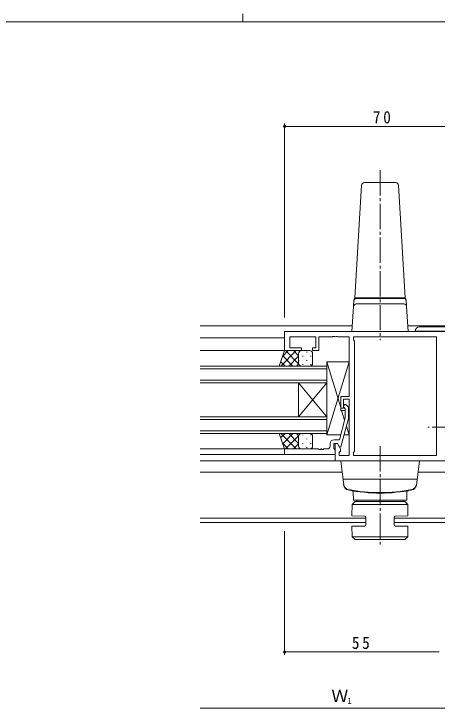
# Model space of a CAD drawing. Units: millimetres on the paper. Extents: x -420 to 373, y -297 to 267.
# Drawn here: x -114.2 to 36.5, y 20.2 to 267.2 of the extents above; entities that cross this region are included whole.
import ezdxf
from ezdxf.enums import TextEntityAlignment as Align

# ---------------------------------------------------------------- set-up
doc = ezdxf.new("R2010")
doc.units = ezdxf.units.MM
doc.linetypes.add('CHAIN2', pattern=[12, 9, -1, 1, -1])
for name, color, linetype, lineweight in [('0-1_YKK_ZWAK', 7, 'Continuous', 9), ('0-3_YKK_11', 7, 'Continuous', 9), ('0-4_YKK_12', 2, 'Continuous', 9), ('0-5_YKK_13', 4, 'Continuous', 9), ('0-7_YKK_D', 6, 'Continuous', 9)]:
    doc.layers.add(name, color=color, linetype=linetype, lineweight=lineweight)
doc.styles.add('ＭＳ ゴシック', font='')
doc.styles.get('ＭＳ ゴシック').set_extended_font_data('MS Gothic')

msp = doc.modelspace()

# ---------------------------------------------------------------- linework, layer by layer
at = {"layer": '0-1_YKK_ZWAK'}
for p, q in [((-32.686, 267.2), (-32.686, 264.4)), ((352.3, 264.4), (-417.7, 264.4))]:
    msp.add_line(p, q, dxfattribs=at)
at = {"layer": '0-3_YKK_11'}
for p, q in [((-17.826, 154.176), (-17.826, 147.376)), ((52.174, 154.176), (-17.826, 154.176)), ((-15.896, 152.246), (-6.626, 152.246)), ((-15.896, 148.376), (-15.896, 152.246)), ((-6.626, 152.246), (-6.626, 148.376)), ((-5.626, 152.246), (-0.785, 152.246)), ((-5.626, 147.376), (-5.626, 152.246)), ((-0.785, 152.246), (-0.601, 152.366)), ((-0.601, 152.366), (-0.051, 152.366)), ((-0.051, 152.366), (0.132, 152.246)), ((0.132, 152.246), (0.215, 152.246)), ((0.215, 152.246), (0.399, 152.366)), ((0.399, 152.366), (0.949, 152.366)), ((0.949, 152.366), (1.132, 152.246)), ((1.132, 152.246), (5.174, 152.246)), ((5.174, 152.246), (5.174, 131.076)), ((6.674, 152.246), (6.674, 151.176)), ((36.244, 152.246), (6.674, 152.246)), ((6.674, 151.176), (7.104, 150.746)), ((7.104, 150.746), (7.104, 111.606)), ((36.244, 110.106), (36.244, 152.246)), ((36.244, 110.106), (36.244, 152.246)), ((-11.826, 148.376), (-15.896, 148.376)), ((-11.826, 147.376), (-11.826, 148.376)), ((-7.826, 148.376), (-7.826, 147.376)), ((-6.626, 148.376), (-7.826, 148.376)), ((-17.826, 147.376), (-11.826, 147.376)), ((-7.826, 147.376), (-5.626, 147.376)), ((2.174, 131.076), (2.174, 126.876)), ((5.174, 131.076), (2.174, 131.076)), ((3.174, 130.076), (5.174, 130.076)), ((3.174, 126.876), (3.174, 130.076)), ((5.174, 130.076), (5.174, 110.106)), ((2.174, 126.876), (3.174, 126.876)), ((3.774, 126.727), (3.349, 127.151)), ((3.774, 123.437), (3.774, 126.727)), ((4.198, 128), (4.974, 127.224)), ((4.974, 127.224), (4.974, 123.279)), ((1.694, 115.676), (3.774, 123.437)), ((4.974, 123.279), (2.266, 113.176)), ((-1.626, 113.376), (-1.626, 114.176)), ((-0.326, 114.376), (-0.326, 112.576)), ((0.974, 114.376), (-0.326, 114.376)), ((-0.126, 115.676), (1.694, 115.676)), ((0.174, 114.376), (0.174, 108.176)), ((0.974, 114.376), (0.174, 114.376)), ((1.666, 113.176), (0.974, 114.376)), ((2.104, 112.418), (0.974, 114.376)), ((-17.826, 112.376), (-5.785, 112.376)), ((-17.826, 110.376), (-17.826, 112.376)), ((-5.785, 112.376), (-5.601, 112.256)), ((-5.601, 112.256), (-5.051, 112.256)), ((-5.051, 112.256), (-4.868, 112.376)), ((-4.868, 112.376), (-4.785, 112.376)), ((-4.785, 112.376), (-4.601, 112.256)), ((-4.601, 112.256), (-4.051, 112.256)), ((-4.051, 112.256), (-3.868, 112.376)), ((-3.868, 112.376), (-2.626, 112.376)), ((-0.326, 112.576), (-0.126, 112.376)), ((-0.126, 112.376), (0.174, 112.076)), ((0.174, 112.076), (0.174, 110.376)), ((2.266, 113.176), (1.666, 113.176)), ((1.674, 111.176), (2.104, 111.606)), ((1.674, 110.106), (1.674, 111.176)), ((2.104, 111.606), (2.104, 112.418)), ((7.104, 111.606), (6.674, 111.176)), ((6.674, 111.176), (6.674, 110.106)), ((0.174, 110.376), (-17.826, 110.376)), ((5.174, 110.106), (1.674, 110.106)), ((6.674, 110.106), (36.244, 110.106)), ((0.174, 108.176), (42.674, 108.176))]:
    msp.add_line(p, q, dxfattribs=at)
for centre, radius, start, end in [((3.774, 127.576), 0.6, 44.99998, 225), ((-0.126, 114.176), 1.5, 90, 179.99998), ((-2.626, 113.376), 1, 270, 359.99998)]:
    msp.add_arc(centre, radius, start, end, dxfattribs=at)
at = {"layer": '0-4_YKK_12'}
for p, q in [((-47.826, 156.176), (6.296, 156.176)), ((26.051, 156.176), (112.296, 156.176)), ((-47.826, 151.976), (-17.826, 151.976)), ((-17.826, 151.976), (-47.826, 151.976)), ((36.244, 151.976), (36.244, 110.406)), ((36.244, 151.976), (36.244, 110.406)), ((-47.826, 147.376), (-17.326, 147.376)), ((-17.326, 147.376), (-47.826, 147.376)), ((-47.826, 141.876), (-2.827, 141.876)), ((-2.827, 140.876), (-47.826, 140.876)), ((-2.827, 141.876), (-2.827, 135.876)), ((-47.826, 136.876), (-2.827, 136.876)), ((-2.827, 135.876), (-47.826, 135.876)), ((-2.827, 135.876), (-12.827, 123.876)), ((-2.827, 123.876), (-12.827, 135.876)), ((-12.827, 123.876), (-12.827, 135.876)), ((-2.827, 123.876), (-2.827, 135.876)), ((-47.826, 123.876), (-2.827, 123.876)), ((-2.827, 123.876), (-2.827, 117.876)), ((-2.827, 122.876), (-47.826, 122.876)), ((-47.826, 118.876), (-2.827, 118.876)), ((-2.827, 117.876), (-47.826, 117.876)), ((-47.826, 112.376), (-17.826, 112.376)), ((-17.826, 112.376), (-47.826, 112.376)), ((-47.826, 110.376), (-17.526, 110.376)), ((-17.526, 110.376), (-47.826, 110.376)), ((-47.826, 108.176), (24.244, 108.176)), ((36.244, 108.176), (-47.826, 108.176)), ((-47.826, 104.176), (2.663, 104.176)), ((29.68, 104.176), (40.274, 104.176)), ((-47.826, 87.806), (11.155, 87.806)), ((111.203, 87.806), (21.155, 87.806)), ((-47.826, 86.176), (11.155, 86.176)), ((21.155, 86.176), (111.404, 86.176))]:
    msp.add_line(p, q, dxfattribs=at)
at = {"layer": '0-5_YKK_13', "linetype": 'CHAIN2'}
for p, q in [((16.174, 211.604), (16.174, 151.07)), ((55.674, 120.176), (33.244, 120.176)), ((16.172, 113.376), (16.172, 77.445))]:
    msp.add_line(p, q, dxfattribs=at)
at = {"layer": '0-5_YKK_13'}
for p, q in [((7.174, 166.176), (9.616, 206.237)), ((10.615, 207.176), (21.733, 207.176)), ((22.731, 206.237), (25.174, 166.176)), ((7.174, 166.176), (25.174, 166.176)), ((25.174, 166.176), (7.174, 166.176)), ((7.174, 165.976), (7.174, 166.176)), ((7.836, 165.976), (7.174, 165.976)), ((7.894, 165.976), (7.836, 165.976)), ((25.174, 165.976), (24.511, 165.976)), ((25.174, 166.176), (25.174, 165.976)), ((6.716, 163.037), (6.174, 154.176)), ((6.716, 163.037), (6.854, 165.302)), ((6.838, 165.037), (6.83, 164.915)), ((24.634, 163.976), (7.714, 163.976)), ((25.632, 163.037), (25.493, 165.302)), ((25.517, 164.915), (25.509, 165.037)), ((26.174, 154.176), (25.632, 163.037)), ((30.176, 155.796), (52.176, 155.796)), ((26.174, 154.176), (25.175, 154.176)), ((52.176, 154.296), (28.676, 154.296)), ((-19.791, 141.876), (-17.826, 147.376)), ((-19.174, 141.876), (-13.674, 147.376)), ((-18.562, 145.316), (-16.502, 147.376)), ((-17.826, 147.376), (-11.826, 147.376)), ((-17.485, 147.376), (-12.826, 142.717)), ((-14.657, 147.376), (-12.826, 145.545)), ((-12.826, 146.376), (-12.826, 142.876)), ((-12.736, 146.79), (-12.736, 146.756)), ((-8.826, 147.376), (-11.826, 147.376)), ((-9.906, 146.956), (-9.906, 146.756)), ((-7.826, 142.874), (-7.826, 146.376)), ((-19.225, 143.459), (-17.642, 141.876)), ((-18.481, 145.543), (-14.814, 141.876)), ((-16.346, 141.876), (-12.826, 145.395)), ((-12.736, 143.926), (-12.736, 143.726)), ((-11.321, 145.541), (-11.321, 145.341)), ((-9.906, 143.926), (-9.906, 143.726)), ((-8.491, 145.541), (-8.491, 145.341)), ((-2.826, 117.376), (5.174, 143.376)), ((-2.826, 143.376), (2.174, 127.126)), ((-2.826, 143.376), (5.174, 143.376)), ((-2.826, 117.376), (-2.826, 143.376)), ((5.174, 143.376), (5.174, 131.076)), ((-11.826, 141.876), (-19.791, 141.876)), ((-13.517, 141.876), (-12.826, 142.566)), ((-11.826, 141.876), (-8.826, 141.876)), ((-11.321, 142.511), (-11.321, 142.311)), ((-8.491, 142.511), (-8.491, 142.311)), ((-2.826, 117.976), (-2.826, 141.976)), ((2.174, 131.076), (2.174, 126.076)), ((5.174, 131.076), (2.174, 131.076)), ((2.174, 126.076), (3.774, 126.076)), ((2.497, 126.076), (3.557, 122.629)), ((4.974, 126.076), (5.174, 126.076)), ((4.974, 126.076), (5.174, 126.076)), ((5.174, 126.076), (5.174, 117.376)), ((4.221, 120.471), (5.174, 117.376)), ((-19.791, 117.876), (-17.826, 112.376)), ((-11.826, 117.876), (-19.791, 117.876)), ((-19.225, 116.293), (-17.642, 117.876)), ((-19.174, 117.876), (-13.674, 112.376)), ((-18.481, 114.208), (-14.814, 117.876)), ((-17.485, 112.376), (-12.826, 117.035)), ((-16.345, 117.876), (-12.826, 114.357)), ((-13.517, 117.876), (-12.826, 117.185)), ((-12.826, 113.376), (-12.826, 116.876)), ((-11.826, 117.876), (-8.826, 117.876)), ((-11.321, 117.241), (-11.321, 117.441)), ((-8.491, 117.241), (-8.491, 117.441)), ((-7.826, 116.877), (-7.826, 113.376)), ((2.15, 117.376), (-2.826, 117.376)), ((5.174, 117.376), (3.392, 117.376)), ((-18.562, 114.435), (-16.502, 112.376)), ((-14.657, 112.376), (-12.826, 114.206)), ((-12.736, 115.826), (-12.736, 116.026)), ((-11.321, 114.211), (-11.321, 114.411)), ((-9.906, 115.826), (-9.906, 116.026)), ((-8.491, 114.211), (-8.491, 114.411)), ((-17.826, 112.376), (-11.826, 112.376)), ((-12.736, 112.961), (-12.736, 112.996)), ((-8.826, 112.376), (-11.826, 112.376)), ((-9.906, 112.796), (-9.906, 112.996)), ((29.108, 99.517), (30.172, 108.176)), ((2.97, 101.676), (29.373, 101.676)), ((6.672, 94.176), (6.621, 97.057)), ((25.672, 94.176), (25.722, 97.057)), ((6.672, 94.176), (25.672, 94.176)), ((7.922, 94.176), (24.422, 94.176)), ((7.922, 94.176), (7.922, 93.676)), ((24.422, 94.176), (24.422, 93.676)), ((6.188, 88.576), (6.259, 92.676)), ((6.259, 92.676), (7.277, 93.676)), ((6.259, 92.676), (26.052, 92.676)), ((25.034, 93.676), (7.277, 93.676)), ((26.052, 92.676), (25.034, 93.676)), ((26.123, 88.576), (26.052, 92.676)), ((10.664, 88.498), (6.188, 88.576)), ((11.155, 87.998), (11.155, 85.457)), ((21.155, 87.998), (21.155, 85.457)), ((21.647, 88.498), (26.123, 88.576)), ((10.664, 84.954), (6.188, 84.876)), ((6.188, 84.876), (6.252, 81.176)), ((21.647, 84.954), (26.123, 84.876)), ((26.123, 84.876), (26.059, 81.176)), ((6.252, 81.176), (7.27, 80.176)), ((26.059, 81.176), (6.252, 81.176)), ((7.27, 80.176), (25.073, 80.176)), ((25.041, 80.176), (26.059, 81.176))]:
    msp.add_line(p, q, dxfattribs=at)
for points in [[(24.511, 165.976), (24.454, 165.976), (16.174, 165.976), (7.894, 165.976)], [(25.175, 154.176), (7.172, 154.176), (6.174, 154.176)], [(3.235, 99.517), (2.172, 108.176), (30.172, 108.176)]]:
    msp.add_lwpolyline(points, dxfattribs=at)
for centre, radius, start, end in [((10.615, 206.176), 1, 90, 176.51067), ((21.733, 206.176), 1, 3.48932, 90), ((7.836, 164.976), 1, 90, 176.5), ((7.852, 165.241), 1, 131.72568, 176.50005), ((24.511, 164.976), 1, 3.5, 90), ((24.495, 165.241), 1, 3.49986, 48.03442), ((7.714, 162.976), 1, 90, 176.5), ((24.634, 162.976), 1, 3.5, 90), ((30.176, 154.296), 1.5, 90, 180), ((-11.826, 146.376), 1, 90.00009, 180.00009), ((-8.826, 146.376), 1, 0.00009, 90.00009), ((-11.826, 142.876), 1, 180.00009, 270.00009), ((-8.826, 142.876), 1, 270.00009, 0.00009), ((-11.826, 116.876), 1, 89.99976, 179.99976), ((-8.826, 116.876), 1, 359.99976, 89.99976), ((-11.826, 113.376), 1, 179.99976, 269.99976), ((-8.826, 113.376), 1, 269.99976, 359.99976), ((5.198, 99.939), 2, 187, 258.65825), ((5.22, 99.761), 2, 187, 258.68115), ((27.123, 99.761), 2, 281.31883, 353), ((27.145, 99.939), 2, 281.34174, 353), ((16.172, 154.649), 57.8, 258.65825, 281.34116), ((16.172, 154.476), 57.8, 258.68115, 281.31883), ((6.121, 97.048), 0.5, 1, 80.0733), ((26.222, 97.048), 0.5, 99.92668, 179), ((10.655, 87.998), 0.5, 0, 89), ((21.655, 87.998), 0.5, 90.99998, 180), ((10.655, 85.454), 0.5, 270.99998, 0.35938), ((21.655, 85.454), 0.5, 179.64061, 268.99998)]:
    msp.add_arc(centre, radius, start, end, dxfattribs=at)
at = {"layer": '0-7_YKK_D'}
for p, q in [((-17.826, 159.176), (-17.826, 228.176)), ((-17.826, 227.176), (52.174, 227.176)), ((-17.826, 83.176), (-17.826, 39.176)), ((37.174, 40.176), (-17.826, 40.176)), ((53.174, 20.176), (-47.826, 20.176))]:
    msp.add_line(p, q, dxfattribs=at)
for centre in [(-17.826, 227.176), (-17.826, 40.176)]:
    msp.add_circle(centre, 0.425, dxfattribs=at)

# ---------------------------------------------------------------- texts
at = {"layer": '0-7_YKK_D', "color": 3, "style": 'ＭＳ ゴシック'}
msp.add_text('Ｗ', height=4.399, dxfattribs=at).set_placement((-1.166, 20.976), align=Align.BOTTOM_LEFT)
at = {"layer": '0-7_YKK_D', "color": 7, "style": 'ＭＳ ゴシック'}
msp.add_text('1', height=2.199, dxfattribs=at).set_placement((4.594, 20.976), align=Align.BOTTOM_LEFT)
at = {"layer": '0-7_YKK_D', "color": 3, "char_height": 4.399, "attachment_point": 7, "style": 'ＭＳ ゴシック'}
for s, insert in [('\\T1.36;\\W0.9;70', (13.654, 228.176)), ('\\T1.36;\\W0.9;55', (6.154, 41.176))]:
    msp.add_mtext(s, dxfattribs=dict(at, insert=insert))

doc.saveas('drawing.dxf')
